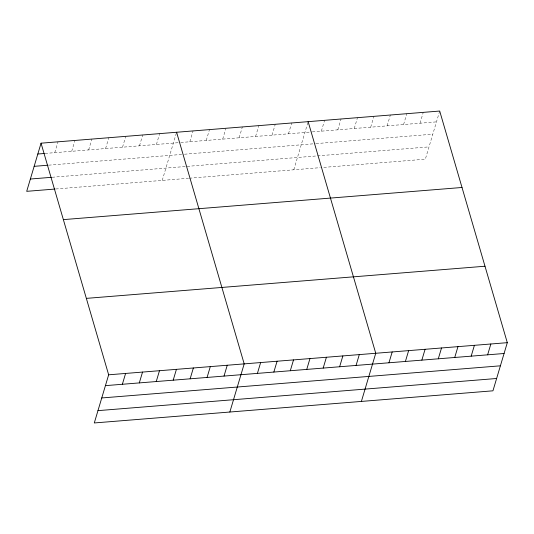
<?xml version="1.0" encoding="UTF-8"?>
<svg xmlns="http://www.w3.org/2000/svg" width="534" height="534" viewBox="0 0 534 534"><rect width="100%" height="100%" fill="white"/><g stroke="black" fill="none" stroke-linecap="round" stroke-linejoin="round"><path stroke-width="0.4" stroke-dasharray="2.67 2" d="M54.768 152.657L57.999 141.817M71.71 151.289L74.94 140.455M88.651 149.921L91.881 139.087M105.592 148.559L108.823 137.719M122.533 147.19L125.764 136.357M139.481 145.822L142.712 134.989M156.422 144.46L159.653 133.627M162.243 180.405L176.594 132.258M189.81 141.764L193.041 130.93M206.251 140.442L209.482 129.608M222.698 139.114L225.929 128.28M239.139 137.792L242.369 126.952M255.586 136.464L258.816 125.63M272.026 135.135L275.257 124.302M288.473 133.814L291.704 122.98M293.793 169.799L308.145 121.652M321.361 131.164L324.592 120.324M337.802 129.835L341.032 119.002M354.249 128.507L357.48 117.674M370.696 127.185L373.92 116.345M387.137 125.857L390.367 115.024M403.584 124.529L406.815 113.695M420.024 123.207L423.255 112.374M439.702 111.045L425.344 159.192L320.927 167.616M45.083 153.438L179.938 142.565M180.766 142.498L311.496 131.958M312.317 131.891L436.472 121.879M48.674 165.166L183.669 154.279M184.49 154.213L315.22 143.673M316.048 143.606L432.8 134.194M52.152 177.261L429.016 146.883M55.743 188.989L188.549 178.283M189.37 178.216L320.106 167.676"/><path stroke-width="0.8" d="M41.051 143.185L108.656 374.808L94.298 422.955L492.949 390.815L507.3 342.668L439.702 111.045L41.051 143.185L26.7 191.332L54.935 189.056M122.366 384.273L125.597 373.44M139.307 382.911L142.538 372.071M156.248 381.543L159.479 370.709M173.196 380.175L176.427 369.341M190.137 378.813L193.368 367.979M207.079 377.445L210.309 366.611M224.02 376.076L227.25 365.243M229.84 412.028L244.192 363.881L176.594 132.258M257.408 373.386L260.639 362.553M273.849 372.064L277.079 361.224M290.296 370.736L293.526 359.903M306.743 369.408L309.967 358.574M323.183 368.086L326.414 357.253M339.631 366.758L342.861 355.924M356.071 365.436L359.302 354.596M361.391 401.421L375.749 353.274L308.145 121.652M388.959 362.78L392.19 351.946M405.406 361.458L408.637 350.618M421.847 360.13L425.077 349.296M438.294 358.801L441.525 347.968M454.734 357.48L457.965 346.646M471.182 356.151L474.412 345.318M487.629 354.83L490.853 343.989M37.821 154.019L44.275 153.498M34.156 166.334L47.866 165.226M30.371 179.023L51.344 177.328M63.359 219.621L462.01 187.481M86.348 298.373L484.992 266.232M108.656 374.808L507.3 342.668M105.425 385.641L504.069 353.501M101.754 397.957L500.398 365.817M97.969 410.639L496.62 378.499"/></g></svg>
